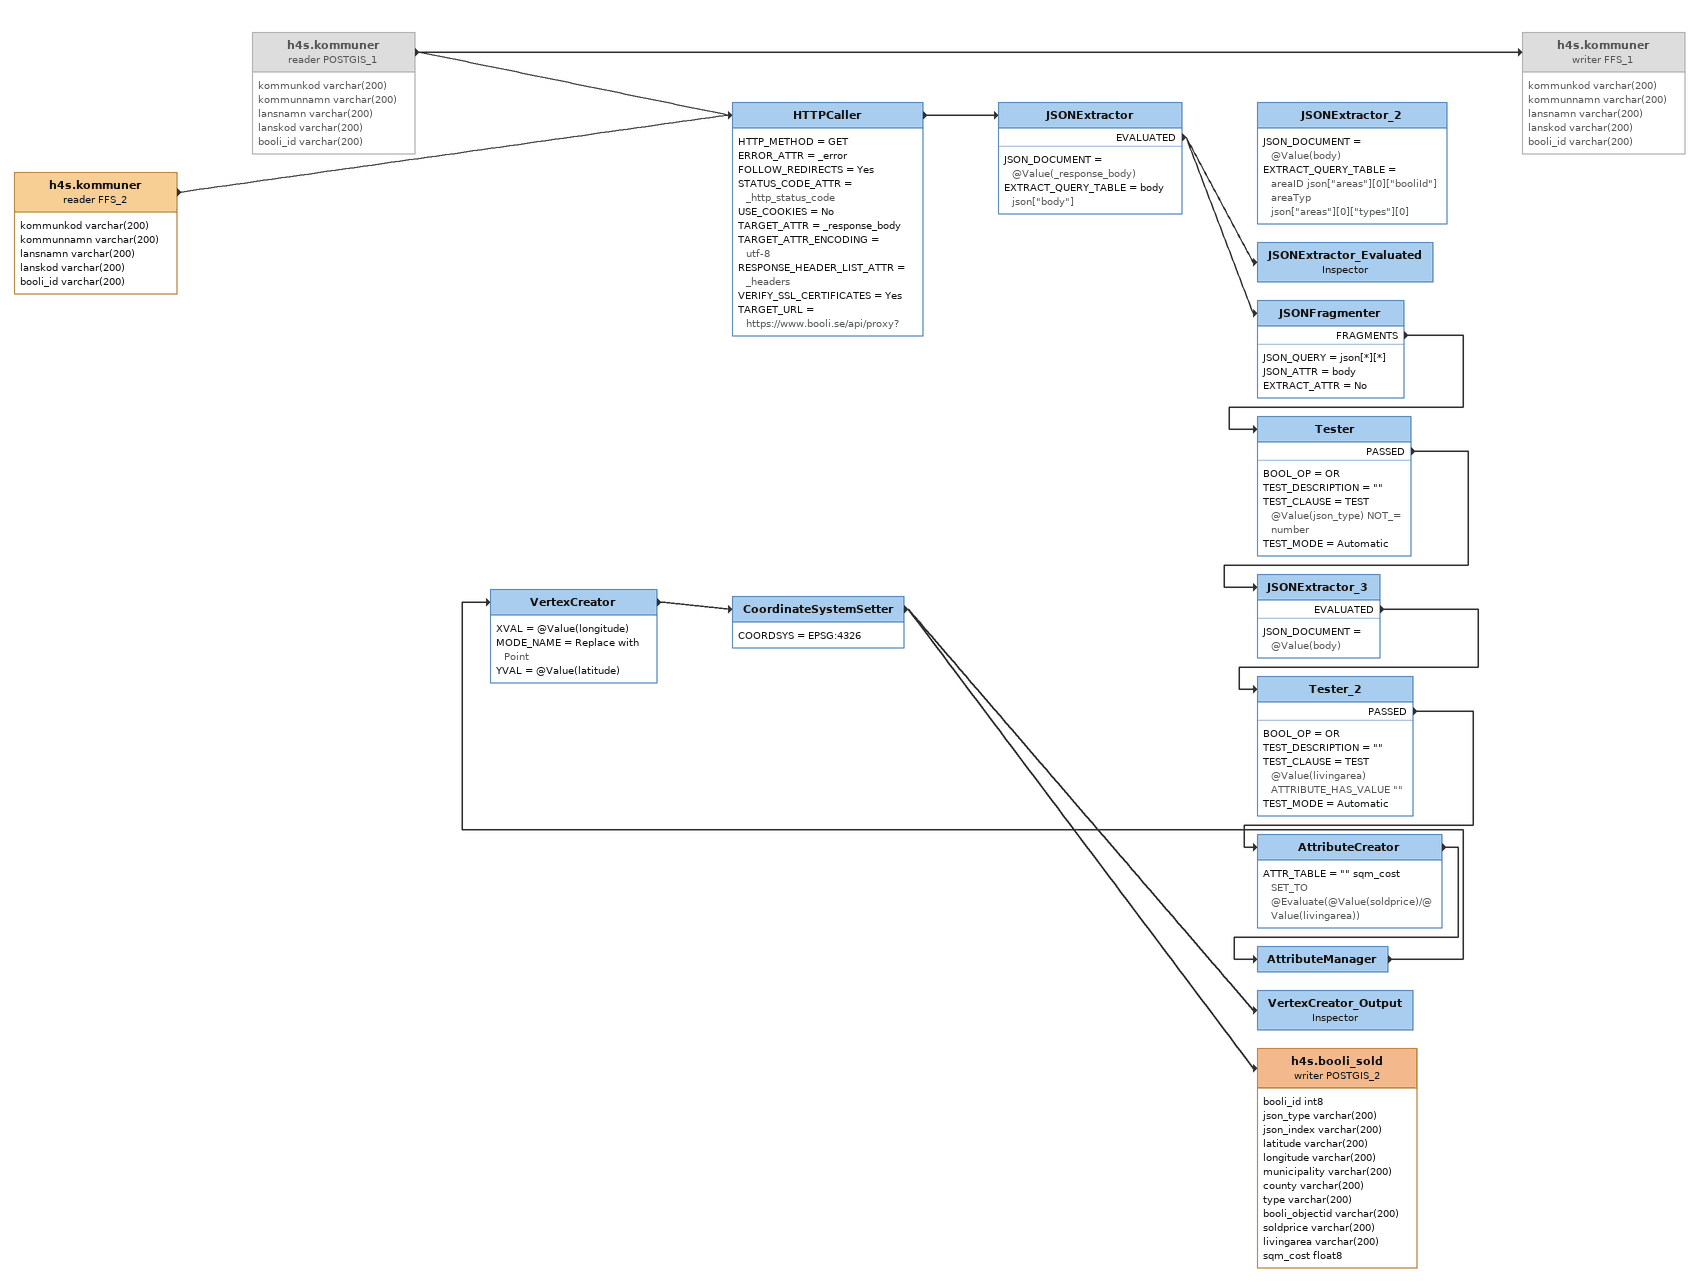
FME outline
h4s.kommuner (reader FFS_2)
    attributes: kommunkod varchar(200), kommunnamn varchar(200), lansnamn varchar(200), lanskod varchar(200), booli_id varchar(200)
    -> HTTPCaller
h4s.kommuner (reader POSTGIS_1) [off]
    attributes: kommunkod varchar(200), kommunnamn varchar(200), lansnamn varchar(200), lanskod varchar(200), booli_id varchar(200)
    -> HTTPCaller
    -> h4s.kommuner (writer FFS_1)
h4s.kommuner (writer FFS_1) [off]
    attributes: kommunkod varchar(200), kommunnamn varchar(200), lansnamn varchar(200), lanskod varchar(200), booli_id varchar(200)
HTTPCaller
    HTTP_METHOD = GET
    ERROR_ATTR = _error
    FOLLOW_REDIRECTS = Yes
    STATUS_CODE_ATTR = _http_status_code
    USE_COOKIES = No
    TARGET_ATTR = _response_body
    TARGET_ATTR_ENCODING = utf-8
    RESPONSE_HEADER_LIST_ATTR = _headers
    VERIFY_SSL_CERTIFICATES = Yes
    TARGET_URL = https://www.booli.se/api/proxy?
    -> JSONExtractor
JSONExtractor
    JSON_DOCUMENT = @Value(_response_body)
    EXTRACT_QUERY_TABLE = body json["body"]
    EVALUATED -> JSONFragmenter
    EVALUATED -> JSONExtractor_Evaluated
JSONExtractor_Evaluated: Inspector
JSONFragmenter
    JSON_QUERY = json[*][*]
    JSON_ATTR = body
    EXTRACT_ATTR = No
    FRAGMENTS -> Tester
Tester
    BOOL_OP = OR
    TEST_DESCRIPTION = ""
    TEST_CLAUSE = TEST @Value(json_type) NOT_= number
    TEST_MODE = Automatic
    PASSED -> JSONExtractor_3
JSONExtractor_3
    JSON_DOCUMENT = @Value(body)
    EVALUATED -> Tester_2
Tester_2
    BOOL_OP = OR
    TEST_DESCRIPTION = ""
    TEST_CLAUSE = TEST @Value(livingarea) ATTRIBUTE_HAS_VALUE ""
    TEST_MODE = Automatic
    PASSED -> AttributeCreator
AttributeCreator
    ATTR_TABLE = "" sqm_cost SET_TO @Evaluate(@Value(soldprice)/@Value(livingarea))
    -> AttributeManager
AttributeManager
    -> VertexCreator
VertexCreator
    XVAL = @Value(longitude)
    MODE_NAME = Replace with Point
    YVAL = @Value(latitude)
    -> CoordinateSystemSetter
CoordinateSystemSetter
    COORDSYS = EPSG:4326
    -> VertexCreator_Output
    -> h4s.booli_sold (writer POSTGIS_2)
VertexCreator_Output: Inspector
h4s.booli_sold (writer POSTGIS_2)
    attributes: booli_id int8, json_type varchar(200), json_index varchar(200), latitude varchar(200), longitude varchar(200), municipality varchar(200), county varchar(200), type varchar(200), booli_objectid varchar(200), soldprice varchar(200), livingarea varchar(200), sqm_cost float8
JSONExtractor_2
    JSON_DOCUMENT = @Value(body)
    EXTRACT_QUERY_TABLE = areaID json["areas"][0]["booliId"] areaTyp json["areas"][0]["types"][0]
